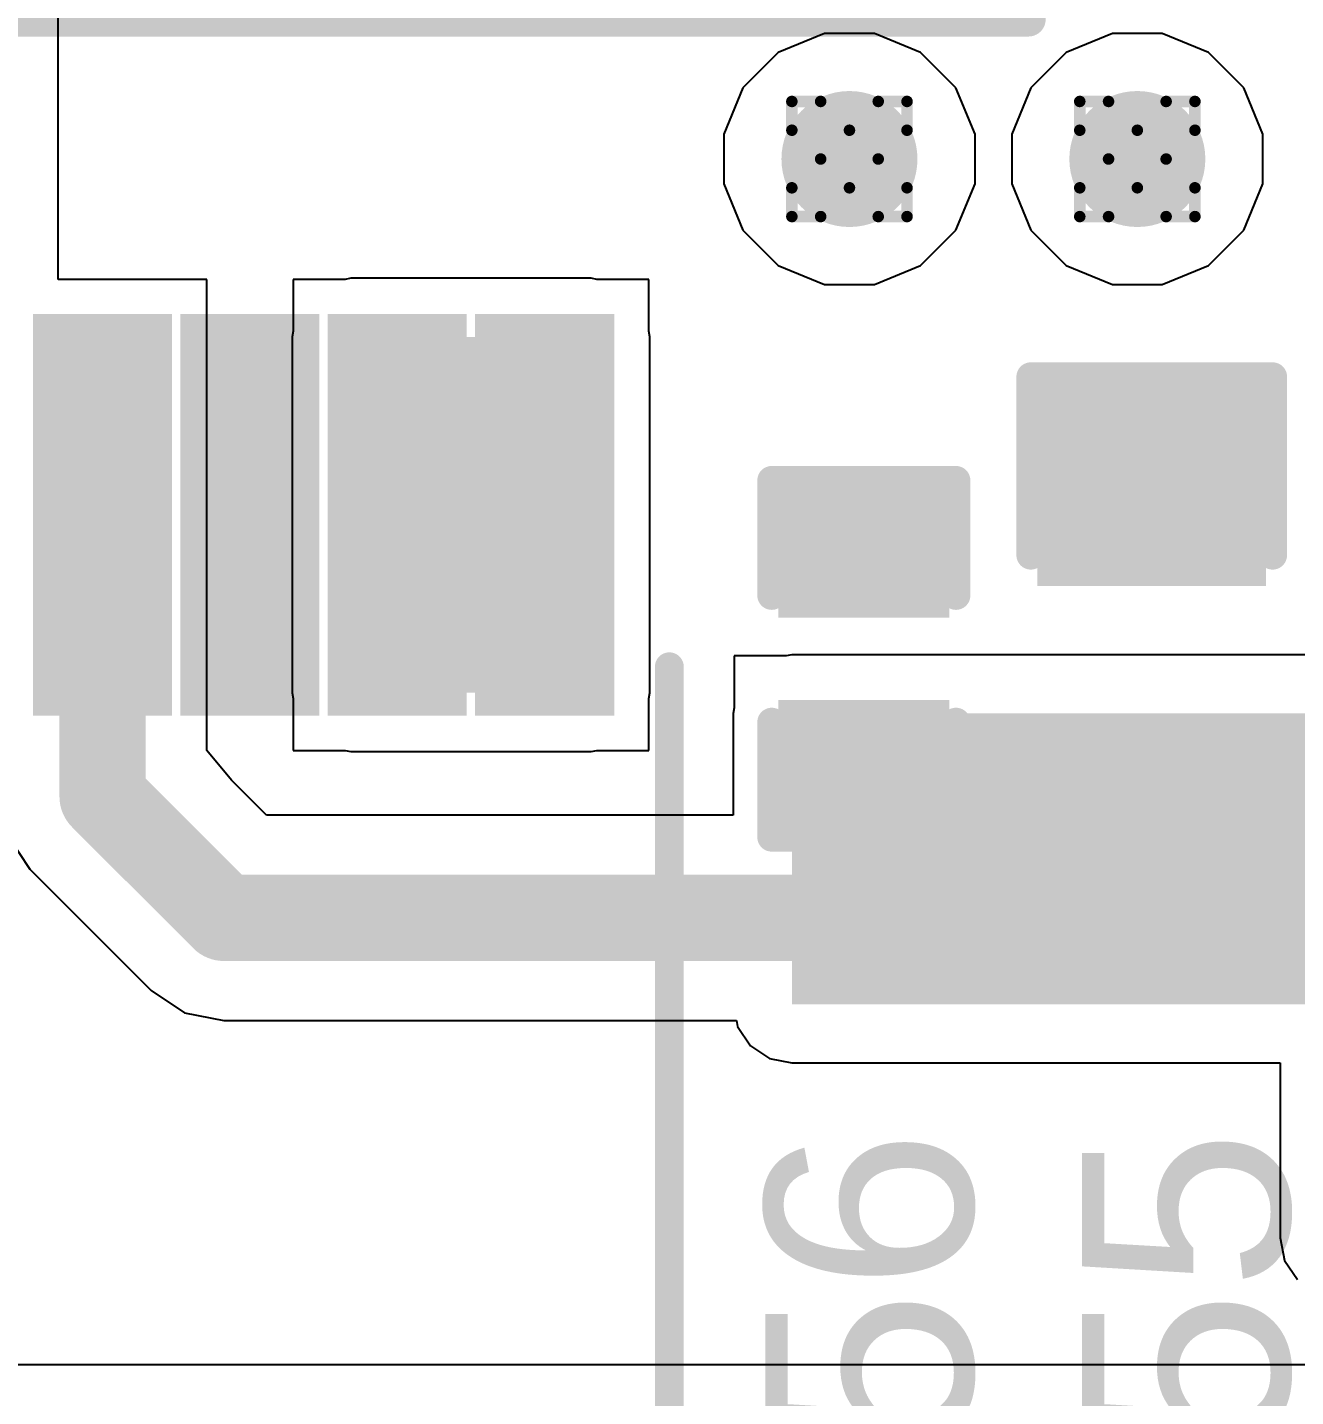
# Model space of a CAD drawing. Header units: inches. Extents: x -11 to 5379, y 0 to 5429.
# Drawn here: x 330.3 to 335.9, y 25.74 to 31.78 of the extents above; entities that cross this region are included whole.
import ezdxf

# ---------------------------------------------------------------- set-up
doc = ezdxf.new("R2010")
doc.units = ezdxf.units.IN
for name, color, linetype in [('Bottom Layer', 5, 'Continuous'), ('Drill Drawing', 1, 'Continuous'), ('GND', 16, 'Continuous'), ('PWR', 76, 'Continuous'), ('Top Layer', 1, 'Continuous'), ('Top Overlay', 2, 'Continuous'), ('Top Paste', 8, 'Continuous'), ('Top Solder', 216, 'Continuous'), ('Via Holes', 16, 'Continuous')]:
    doc.layers.add(name, color=color, linetype=linetype)
doc.styles.add('Arial', font='', dxfattribs={"height": 0.2})
doc.styles.get('Arial').set_extended_font_data('Arial')

# ---------------------------------------------------------------- blocks, each defined once
blk = doc.blocks.new('14_TSSOP_96')
at = {"layer": 'Top Layer'}
for points in [[(2.085, 0.205), (3.655, 0.205), (3.655, -0.205), (2.085, -0.205)], [(2.085, -0.445), (3.655, -0.445), (3.655, -0.855), (2.085, -0.855)], [(2.085, -1.095), (3.655, -1.095), (3.655, -1.505), (2.085, -1.505)], [(2.085, -1.745), (3.655, -1.745), (3.655, -2.155), (2.085, -2.155)]]:
    blk.add_hatch(color=1, dxfattribs=at).paths.add_polyline_path(points)
at = {"layer": 'Top Paste'}
for points in [[(2.085, 0.205), (3.655, 0.205), (3.655, -0.205), (2.085, -0.205)], [(2.085, -0.445), (3.655, -0.445), (3.655, -0.855), (2.085, -0.855)], [(2.085, -1.095), (3.655, -1.095), (3.655, -1.505), (2.085, -1.505)], [(2.085, -1.745), (3.655, -1.745), (3.655, -2.155), (2.085, -2.155)]]:
    blk.add_hatch(color=8, dxfattribs=at).paths.add_polyline_path(points)
at = {"layer": 'Top Solder'}
for points in [[(1.9834, 0.3066), (3.7566, 0.3066), (3.7566, -0.3066), (1.9834, -0.3066)], [(1.9834, -0.3434), (3.7566, -0.3434), (3.7566, -0.9566), (1.9834, -0.9566)], [(1.9834, -0.9934), (3.7566, -0.9934), (3.7566, -1.6066), (1.9834, -1.6066)], [(1.9834, -1.6434), (3.7566, -1.6434), (3.7566, -2.2566), (1.9834, -2.2566)]]:
    blk.add_hatch(color=216, dxfattribs=at).paths.add_polyline_path(points)
at = {"layer": 'Top Overlay'}
blk.add_lwpolyline([(-2.2, -2.5, 0.127, 0.127, 0), (2.2, -2.5, 0.127, 0.127, 0)], format="xyseb", dxfattribs=at)
blk.add_lwpolyline([(2.1683, -2.5, 0.0635, 0.0635, 1), (2.2318, -2.5, 0.0635, 0.0635, 1)], format="xyseb", close=True, dxfattribs=at)
blk = doc.blocks.new('C___0402_579')
at = {"layer": 'Top Layer'}
for points in [[(-0.6985, -0.3175), (-0.6985, 0.3175), (-0.2413, 0.3175), (-0.2413, -0.3175)], [(0.2413, -0.3175), (0.2413, 0.3175), (0.6985, 0.3175), (0.6985, -0.3175)]]:
    blk.add_hatch(color=1, dxfattribs=at).paths.add_polyline_path(points)
at = {"layer": 'Top Paste'}
for points in [[(-0.6985, -0.3175), (-0.6985, 0.3175), (-0.2413, 0.3175), (-0.2413, -0.3175)], [(0.2413, -0.3175), (0.2413, 0.3175), (0.6985, 0.3175), (0.6985, -0.3175)]]:
    blk.add_hatch(color=8, dxfattribs=at).paths.add_polyline_path(points)
at = {"layer": 'Top Solder'}
for points in [[(-0.7585, -0.3775), (-0.7585, 0.3775), (-0.1813, 0.3775), (-0.1813, -0.3775)], [(0.1813, -0.3775), (0.1813, 0.3775), (0.7585, 0.3775), (0.7585, -0.3775)]]:
    blk.add_hatch(color=216, dxfattribs=at).paths.add_polyline_path(points)
at = {"layer": 'Top Overlay'}
for points in [[(-0.7874, 0.4064, 0.127, 0.127, 0), (-0.7874, -0.4064, 0.127, 0.127, 0)], [(-0.7874, 0.4064, 0.127, 0.127, 0), (-0.2794, 0.4064, 0.127, 0.127, 0)], [(0.2794, 0.4064, 0.127, 0.127, 0), (0.7874, 0.4064, 0.127, 0.127, 0)], [(0.7874, 0.4064, 0.127, 0.127, 0), (0.7874, -0.4064, 0.127, 0.127, 0)], [(-0.7874, -0.4064, 0.127, 0.127, 0), (-0.2794, -0.4064, 0.127, 0.127, 0)], [(0.2794, -0.4064, 0.127, 0.127, 0), (0.7874, -0.4064, 0.127, 0.127, 0)]]:
    blk.add_lwpolyline(points, format="xyseb", dxfattribs=at)
for points in [[(-0.8191, 0.4064, 0.0635, 0.0635, 1), (-0.7556, 0.4064, 0.0635, 0.0635, 1)], [(-0.8191, 0.4064, 0.0635, 0.0635, 1), (-0.7556, 0.4064, 0.0635, 0.0635, 1)], [(-0.3111, 0.4064, 0.0635, 0.0635, 1), (-0.2477, 0.4064, 0.0635, 0.0635, 1)], [(0.2477, 0.4064, 0.0635, 0.0635, 1), (0.3111, 0.4064, 0.0635, 0.0635, 1)], [(0.7556, 0.4064, 0.0635, 0.0635, 1), (0.8191, 0.4064, 0.0635, 0.0635, 1)], [(0.7556, 0.4064, 0.0635, 0.0635, 1), (0.8191, 0.4064, 0.0635, 0.0635, 1)], [(-0.8191, -0.4064, 0.0635, 0.0635, 1), (-0.7556, -0.4064, 0.0635, 0.0635, 1)], [(-0.8191, -0.4064, 0.0635, 0.0635, 1), (-0.7556, -0.4064, 0.0635, 0.0635, 1)], [(-0.3111, -0.4064, 0.0635, 0.0635, 1), (-0.2477, -0.4064, 0.0635, 0.0635, 1)], [(0.2477, -0.4064, 0.0635, 0.0635, 1), (0.3111, -0.4064, 0.0635, 0.0635, 1)], [(0.7556, -0.4064, 0.0635, 0.0635, 1), (0.8191, -0.4064, 0.0635, 0.0635, 1)], [(0.7556, -0.4064, 0.0635, 0.0635, 1), (0.8191, -0.4064, 0.0635, 0.0635, 1)]]:
    blk.add_lwpolyline(points, format="xyseb", close=True, dxfattribs=at)
blk = doc.blocks.new('C___0603_580')
at = {"layer": 'Top Layer'}
for points in [[(-0.381, 0.4445), (-0.381, -0.4445), (-1.143, -0.4445), (-1.143, 0.4445)], [(1.143, 0.4445), (1.143, -0.4445), (0.381, -0.4445), (0.381, 0.4445)]]:
    blk.add_hatch(color=1, dxfattribs=at).paths.add_polyline_path(points)
at = {"layer": 'Top Paste'}
for points in [[(-0.381, 0.4445), (-0.381, -0.4445), (-1.143, -0.4445), (-1.143, 0.4445)], [(1.143, 0.4445), (1.143, -0.4445), (0.381, -0.4445), (0.381, 0.4445)]]:
    blk.add_hatch(color=8, dxfattribs=at).paths.add_polyline_path(points)
at = {"layer": 'Top Solder'}
for points in [[(-0.321, 0.5045), (-0.321, -0.5045), (-1.203, -0.5045), (-1.203, 0.5045)], [(1.203, 0.5045), (1.203, -0.5045), (0.321, -0.5045), (0.321, 0.5045)]]:
    blk.add_hatch(color=216, dxfattribs=at).paths.add_polyline_path(points)
at = {"layer": 'Top Overlay'}
for points in [[(-1.2446, 0.5334, 0.127, 0.127, 0), (-1.2446, -0.5334, 0.127, 0.127, 0)], [(-1.2446, 0.5334, 0.127, 0.127, 0), (-0.4572, 0.5334, 0.127, 0.127, 0)], [(0.4572, 0.5334, 0.127, 0.127, 0), (1.2446, 0.5334, 0.127, 0.127, 0)], [(1.2446, 0.5334, 0.127, 0.127, 0), (1.2446, -0.5334, 0.127, 0.127, 0)], [(-1.2446, -0.5334, 0.127, 0.127, 0), (-0.4572, -0.5334, 0.127, 0.127, 0)], [(0.4572, -0.5334, 0.127, 0.127, 0), (1.2446, -0.5334, 0.127, 0.127, 0)]]:
    blk.add_lwpolyline(points, format="xyseb", dxfattribs=at)
for points in [[(-1.2764, 0.5334, 0.0635, 0.0635, 1), (-1.2128, 0.5334, 0.0635, 0.0635, 1)], [(-1.2764, 0.5334, 0.0635, 0.0635, 1), (-1.2128, 0.5334, 0.0635, 0.0635, 1)], [(-0.4889, 0.5334, 0.0635, 0.0635, 1), (-0.4254, 0.5334, 0.0635, 0.0635, 1)], [(0.4254, 0.5334, 0.0635, 0.0635, 1), (0.4889, 0.5334, 0.0635, 0.0635, 1)], [(1.2128, 0.5334, 0.0635, 0.0635, 1), (1.2764, 0.5334, 0.0635, 0.0635, 1)], [(1.2128, 0.5334, 0.0635, 0.0635, 1), (1.2764, 0.5334, 0.0635, 0.0635, 1)], [(-1.2764, -0.5334, 0.0635, 0.0635, 1), (-1.2128, -0.5334, 0.0635, 0.0635, 1)], [(-1.2764, -0.5334, 0.0635, 0.0635, 1), (-1.2128, -0.5334, 0.0635, 0.0635, 1)], [(-0.4889, -0.5334, 0.0635, 0.0635, 1), (-0.4254, -0.5334, 0.0635, 0.0635, 1)], [(0.4254, -0.5334, 0.0635, 0.0635, 1), (0.4889, -0.5334, 0.0635, 0.0635, 1)], [(1.2128, -0.5334, 0.0635, 0.0635, 1), (1.2764, -0.5334, 0.0635, 0.0635, 1)], [(1.2128, -0.5334, 0.0635, 0.0635, 1), (1.2764, -0.5334, 0.0635, 0.0635, 1)]]:
    blk.add_lwpolyline(points, format="xyseb", close=True, dxfattribs=at)
blk = doc.blocks.new('C____C_582')
at = {"layer": 'Top Layer'}
for points in [[(-3.9, 1.5), (-1.5, 1.5), (-1.5, -1.5), (-3.9, -1.5)], [(1.5, 1.5), (3.9, 1.5), (3.9, -1.5), (1.5, -1.5)]]:
    blk.add_hatch(color=1, dxfattribs=at).paths.add_polyline_path(points)
at = {"layer": 'Top Paste'}
for points in [[(-3.9, 1.5), (-1.5, 1.5), (-1.5, -1.5), (-3.9, -1.5)], [(1.5, 1.5), (3.9, 1.5), (3.9, -1.5), (1.5, -1.5)]]:
    blk.add_hatch(color=8, dxfattribs=at).paths.add_polyline_path(points)
at = {"layer": 'Top Solder'}
for points in [[(-4.0016, 1.6016), (-1.3984, 1.6016), (-1.3984, -1.6016), (-4.0016, -1.6016)], [(1.3984, 1.6016), (4.0016, 1.6016), (4.0016, -1.6016), (1.3984, -1.6016)]]:
    blk.add_hatch(color=216, dxfattribs=at).paths.add_polyline_path(points)
at = {"layer": 'Top Overlay'}
for points in [[(-3.0251, 1.75, 0.1524, 0.1524, 0), (3.05, 1.75, 0.1524, 0.1524, 0)], [(-4.4686, -0.229, 0.127, 0.127, 0), (-4.4686, 0.4314, 0.127, 0.127, 0)], [(-4.7988, 0.0758, 0.127, 0.127, 0), (-4.1384, 0.0758, 0.127, 0.127, 0)], [(-3.0251, -1.75, 0.1524, 0.1524, 0), (3.05, -1.75, 0.1524, 0.1524, 0)]]:
    blk.add_lwpolyline(points, format="xyseb", dxfattribs=at)
for points in [[(-3.0632, 1.75, 0.0762, 0.0762, 1), (-2.987, 1.75, 0.0762, 0.0762, 1)], [(3.0119, 1.75, 0.0762, 0.0762, 1), (3.0881, 1.75, 0.0762, 0.0762, 1)], [(-4.5004, 0.4314, 0.0635, 0.0635, 1), (-4.4369, 0.4314, 0.0635, 0.0635, 1)], [(-4.8306, 0.0758, 0.0635, 0.0635, 1), (-4.7671, 0.0758, 0.0635, 0.0635, 1)], [(-4.1702, 0.0758, 0.0635, 0.0635, 1), (-4.1067, 0.0758, 0.0635, 0.0635, 1)], [(-4.5004, -0.229, 0.0635, 0.0635, 1), (-4.4369, -0.229, 0.0635, 0.0635, 1)], [(-3.0632, -1.75, 0.0762, 0.0762, 1), (-2.987, -1.75, 0.0762, 0.0762, 1)], [(3.0119, -1.75, 0.0762, 0.0762, 1), (3.0881, -1.75, 0.0762, 0.0762, 1)]]:
    blk.add_lwpolyline(points, format="xyseb", close=True, dxfattribs=at)

msp = doc.modelspace()

# ---------------------------------------------------------------- hatches: boundary and pattern name
at = {"layer": 'Bottom Layer'}
h = msp.add_hatch(color=5, dxfattribs=at)
edge = h.paths.add_edge_path()
edge.add_arc((333.9307, 31.2039), 0.3, 0, 360)
h = msp.add_hatch(color=5, dxfattribs=at)
edge = h.paths.add_edge_path()
edge.add_arc((335.2007, 31.2039), 0.3, 0, 360)
at = {"layer": 'GND'}
h = msp.add_hatch(color=16, dxfattribs=at)
edge = h.paths.add_edge_path()
edge.add_arc((333.9307, 31.2039), 0.3, 0, 360)
h = msp.add_hatch(color=16, dxfattribs=at)
edge = h.paths.add_edge_path()
edge.add_arc((335.2007, 31.2039), 0.3, 0, 360)
at = {"layer": 'PWR'}
h = msp.add_hatch(color=76, dxfattribs=at)
edge = h.paths.add_edge_path()
edge.add_arc((333.9307, 31.2039), 0.3, 0, 360)
h = msp.add_hatch(color=76, dxfattribs=at)
edge = h.paths.add_edge_path()
edge.add_arc((335.2007, 31.2039), 0.3, 0, 360)
at = {"layer": 'Top Layer'}
h = msp.add_hatch(color=1, dxfattribs=at)
edge = h.paths.add_edge_path()
edge.add_arc((333.9307, 31.2039), 0.3, 0, 360)
h = msp.add_hatch(color=1, dxfattribs=at)
edge = h.paths.add_edge_path()
edge.add_arc((335.2007, 31.2039), 0.3, 0, 360)
for points in [[(331.7312, 28.8486), (332.7912, 28.8486), (332.7912, 30.4186), (331.7312, 30.4186)], [(333.6767, 27.4746), (338.9472, 27.4746), (338.9472, 28.7573), (333.6767, 28.7573)]]:
    msp.add_hatch(color=1, dxfattribs=at).paths.add_polyline_path(points)
at = {"layer": 'Via Holes'}
h = msp.add_hatch(color=7, dxfattribs=at)
edge = h.paths.add_edge_path()
edge.add_arc((333.9307, 31.2039), 0.15, 0, 360)
h = msp.add_hatch(color=7, dxfattribs=at)
edge = h.paths.add_edge_path()
edge.add_arc((335.2007, 31.2039), 0.15, 0, 360)

# ---------------------------------------------------------------- linework, layer by layer
at = {"layer": 'Drill Drawing'}
for points in [[(333.6767, 31.3309, 0.0508, 0.0508, 0), (333.6767, 31.4579, 0.0508, 0.0508, 0)], [(333.6767, 31.4579, 0.0508, 0.0508, 0), (333.8037, 31.4579, 0.0508, 0.0508, 0)], [(333.8037, 31.4579, 0.0508, 0.0508, 0), (333.9307, 31.3309, 0.0508, 0.0508, 0)], [(333.9307, 31.3309, 0.0508, 0.0508, 0), (334.0577, 31.4579, 0.0508, 0.0508, 0)], [(334.0577, 31.4579, 0.0508, 0.0508, 0), (334.1847, 31.4579, 0.0508, 0.0508, 0)], [(334.1847, 31.3309, 0.0508, 0.0508, 0), (334.1847, 31.4579, 0.0508, 0.0508, 0)], [(334.9467, 31.3309, 0.0508, 0.0508, 0), (334.9467, 31.4579, 0.0508, 0.0508, 0)], [(334.9467, 31.4579, 0.0508, 0.0508, 0), (335.0737, 31.4579, 0.0508, 0.0508, 0)], [(335.0737, 31.4579, 0.0508, 0.0508, 0), (335.2007, 31.3309, 0.0508, 0.0508, 0)], [(335.2007, 31.3309, 0.0508, 0.0508, 0), (335.3277, 31.4579, 0.0508, 0.0508, 0)], [(335.3277, 31.4579, 0.0508, 0.0508, 0), (335.4547, 31.4579, 0.0508, 0.0508, 0)], [(335.4547, 31.3309, 0.0508, 0.0508, 0), (335.4547, 31.4579, 0.0508, 0.0508, 0)], [(333.6767, 31.3309, 0.0508, 0.0508, 0), (333.8037, 31.2039, 0.0508, 0.0508, 0)], [(334.0577, 31.2039, 0.0508, 0.0508, 0), (334.1847, 31.3309, 0.0508, 0.0508, 0)], [(334.9467, 31.3309, 0.0508, 0.0508, 0), (335.0737, 31.2039, 0.0508, 0.0508, 0)], [(335.3277, 31.2039, 0.0508, 0.0508, 0), (335.4547, 31.3309, 0.0508, 0.0508, 0)], [(333.6767, 31.0769, 0.0508, 0.0508, 0), (333.8037, 31.2039, 0.0508, 0.0508, 0)], [(334.0577, 31.2039, 0.0508, 0.0508, 0), (334.1847, 31.0769, 0.0508, 0.0508, 0)], [(334.9467, 31.0769, 0.0508, 0.0508, 0), (335.0737, 31.2039, 0.0508, 0.0508, 0)], [(335.3277, 31.2039, 0.0508, 0.0508, 0), (335.4547, 31.0769, 0.0508, 0.0508, 0)], [(333.6767, 30.9499, 0.0508, 0.0508, 0), (333.6767, 31.0769, 0.0508, 0.0508, 0)], [(333.8037, 30.9499, 0.0508, 0.0508, 0), (333.9307, 31.0769, 0.0508, 0.0508, 0)], [(333.9307, 31.0769, 0.0508, 0.0508, 0), (334.0577, 30.9499, 0.0508, 0.0508, 0)], [(334.1847, 30.9499, 0.0508, 0.0508, 0), (334.1847, 31.0769, 0.0508, 0.0508, 0)], [(334.9467, 30.9499, 0.0508, 0.0508, 0), (334.9467, 31.0769, 0.0508, 0.0508, 0)], [(335.0737, 30.9499, 0.0508, 0.0508, 0), (335.2007, 31.0769, 0.0508, 0.0508, 0)], [(335.2007, 31.0769, 0.0508, 0.0508, 0), (335.3277, 30.9499, 0.0508, 0.0508, 0)], [(335.4547, 30.9499, 0.0508, 0.0508, 0), (335.4547, 31.0769, 0.0508, 0.0508, 0)], [(333.6767, 30.9499, 0.0508, 0.0508, 0), (333.8037, 30.9499, 0.0508, 0.0508, 0)], [(334.0577, 30.9499, 0.0508, 0.0508, 0), (334.1847, 30.9499, 0.0508, 0.0508, 0)], [(334.9467, 30.9499, 0.0508, 0.0508, 0), (335.0737, 30.9499, 0.0508, 0.0508, 0)], [(335.3277, 30.9499, 0.0508, 0.0508, 0), (335.4547, 30.9499, 0.0508, 0.0508, 0)]]:
    msp.add_lwpolyline(points, format="xyseb", dxfattribs=at)
for points in [[(333.664, 31.4579, 0.0254, 0.0254, 1), (333.6894, 31.4579, 0.0254, 0.0254, 1)], [(333.664, 31.4579, 0.0254, 0.0254, 1), (333.6894, 31.4579, 0.0254, 0.0254, 1)], [(333.791, 31.4579, 0.0254, 0.0254, 1), (333.8164, 31.4579, 0.0254, 0.0254, 1)], [(333.791, 31.4579, 0.0254, 0.0254, 1), (333.8164, 31.4579, 0.0254, 0.0254, 1)], [(334.045, 31.4579, 0.0254, 0.0254, 1), (334.0704, 31.4579, 0.0254, 0.0254, 1)], [(334.045, 31.4579, 0.0254, 0.0254, 1), (334.0704, 31.4579, 0.0254, 0.0254, 1)], [(334.172, 31.4579, 0.0254, 0.0254, 1), (334.1974, 31.4579, 0.0254, 0.0254, 1)], [(334.172, 31.4579, 0.0254, 0.0254, 1), (334.1974, 31.4579, 0.0254, 0.0254, 1)], [(334.934, 31.4579, 0.0254, 0.0254, 1), (334.9594, 31.4579, 0.0254, 0.0254, 1)], [(334.934, 31.4579, 0.0254, 0.0254, 1), (334.9594, 31.4579, 0.0254, 0.0254, 1)], [(335.061, 31.4579, 0.0254, 0.0254, 1), (335.0864, 31.4579, 0.0254, 0.0254, 1)], [(335.061, 31.4579, 0.0254, 0.0254, 1), (335.0864, 31.4579, 0.0254, 0.0254, 1)], [(335.315, 31.4579, 0.0254, 0.0254, 1), (335.3404, 31.4579, 0.0254, 0.0254, 1)], [(335.315, 31.4579, 0.0254, 0.0254, 1), (335.3404, 31.4579, 0.0254, 0.0254, 1)], [(335.442, 31.4579, 0.0254, 0.0254, 1), (335.4674, 31.4579, 0.0254, 0.0254, 1)], [(335.442, 31.4579, 0.0254, 0.0254, 1), (335.4674, 31.4579, 0.0254, 0.0254, 1)], [(333.664, 31.3309, 0.0254, 0.0254, 1), (333.6894, 31.3309, 0.0254, 0.0254, 1)], [(333.664, 31.3309, 0.0254, 0.0254, 1), (333.6894, 31.3309, 0.0254, 0.0254, 1)], [(333.918, 31.3309, 0.0254, 0.0254, 1), (333.9434, 31.3309, 0.0254, 0.0254, 1)], [(333.918, 31.3309, 0.0254, 0.0254, 1), (333.9434, 31.3309, 0.0254, 0.0254, 1)], [(334.172, 31.3309, 0.0254, 0.0254, 1), (334.1974, 31.3309, 0.0254, 0.0254, 1)], [(334.172, 31.3309, 0.0254, 0.0254, 1), (334.1974, 31.3309, 0.0254, 0.0254, 1)], [(334.934, 31.3309, 0.0254, 0.0254, 1), (334.9594, 31.3309, 0.0254, 0.0254, 1)], [(334.934, 31.3309, 0.0254, 0.0254, 1), (334.9594, 31.3309, 0.0254, 0.0254, 1)], [(335.188, 31.3309, 0.0254, 0.0254, 1), (335.2134, 31.3309, 0.0254, 0.0254, 1)], [(335.188, 31.3309, 0.0254, 0.0254, 1), (335.2134, 31.3309, 0.0254, 0.0254, 1)], [(335.442, 31.3309, 0.0254, 0.0254, 1), (335.4674, 31.3309, 0.0254, 0.0254, 1)], [(335.442, 31.3309, 0.0254, 0.0254, 1), (335.4674, 31.3309, 0.0254, 0.0254, 1)], [(333.791, 31.2039, 0.0254, 0.0254, 1), (333.8164, 31.2039, 0.0254, 0.0254, 1)], [(333.791, 31.2039, 0.0254, 0.0254, 1), (333.8164, 31.2039, 0.0254, 0.0254, 1)], [(334.045, 31.2039, 0.0254, 0.0254, 1), (334.0704, 31.2039, 0.0254, 0.0254, 1)], [(334.045, 31.2039, 0.0254, 0.0254, 1), (334.0704, 31.2039, 0.0254, 0.0254, 1)], [(335.061, 31.2039, 0.0254, 0.0254, 1), (335.0864, 31.2039, 0.0254, 0.0254, 1)], [(335.061, 31.2039, 0.0254, 0.0254, 1), (335.0864, 31.2039, 0.0254, 0.0254, 1)], [(335.315, 31.2039, 0.0254, 0.0254, 1), (335.3404, 31.2039, 0.0254, 0.0254, 1)], [(335.315, 31.2039, 0.0254, 0.0254, 1), (335.3404, 31.2039, 0.0254, 0.0254, 1)], [(333.664, 31.0769, 0.0254, 0.0254, 1), (333.6894, 31.0769, 0.0254, 0.0254, 1)], [(333.664, 31.0769, 0.0254, 0.0254, 1), (333.6894, 31.0769, 0.0254, 0.0254, 1)], [(333.918, 31.0769, 0.0254, 0.0254, 1), (333.9434, 31.0769, 0.0254, 0.0254, 1)], [(333.918, 31.0769, 0.0254, 0.0254, 1), (333.9434, 31.0769, 0.0254, 0.0254, 1)], [(334.172, 31.0769, 0.0254, 0.0254, 1), (334.1974, 31.0769, 0.0254, 0.0254, 1)], [(334.172, 31.0769, 0.0254, 0.0254, 1), (334.1974, 31.0769, 0.0254, 0.0254, 1)], [(334.934, 31.0769, 0.0254, 0.0254, 1), (334.9594, 31.0769, 0.0254, 0.0254, 1)], [(334.934, 31.0769, 0.0254, 0.0254, 1), (334.9594, 31.0769, 0.0254, 0.0254, 1)], [(335.188, 31.0769, 0.0254, 0.0254, 1), (335.2134, 31.0769, 0.0254, 0.0254, 1)], [(335.188, 31.0769, 0.0254, 0.0254, 1), (335.2134, 31.0769, 0.0254, 0.0254, 1)], [(335.442, 31.0769, 0.0254, 0.0254, 1), (335.4674, 31.0769, 0.0254, 0.0254, 1)], [(335.442, 31.0769, 0.0254, 0.0254, 1), (335.4674, 31.0769, 0.0254, 0.0254, 1)], [(333.664, 30.9499, 0.0254, 0.0254, 1), (333.6894, 30.9499, 0.0254, 0.0254, 1)], [(333.664, 30.9499, 0.0254, 0.0254, 1), (333.6894, 30.9499, 0.0254, 0.0254, 1)], [(333.791, 30.9499, 0.0254, 0.0254, 1), (333.8164, 30.9499, 0.0254, 0.0254, 1)], [(333.791, 30.9499, 0.0254, 0.0254, 1), (333.8164, 30.9499, 0.0254, 0.0254, 1)], [(334.045, 30.9499, 0.0254, 0.0254, 1), (334.0704, 30.9499, 0.0254, 0.0254, 1)], [(334.045, 30.9499, 0.0254, 0.0254, 1), (334.0704, 30.9499, 0.0254, 0.0254, 1)], [(334.172, 30.9499, 0.0254, 0.0254, 1), (334.1974, 30.9499, 0.0254, 0.0254, 1)], [(334.172, 30.9499, 0.0254, 0.0254, 1), (334.1974, 30.9499, 0.0254, 0.0254, 1)], [(334.934, 30.9499, 0.0254, 0.0254, 1), (334.9594, 30.9499, 0.0254, 0.0254, 1)], [(334.934, 30.9499, 0.0254, 0.0254, 1), (334.9594, 30.9499, 0.0254, 0.0254, 1)], [(335.061, 30.9499, 0.0254, 0.0254, 1), (335.0864, 30.9499, 0.0254, 0.0254, 1)], [(335.061, 30.9499, 0.0254, 0.0254, 1), (335.0864, 30.9499, 0.0254, 0.0254, 1)], [(335.315, 30.9499, 0.0254, 0.0254, 1), (335.3404, 30.9499, 0.0254, 0.0254, 1)], [(335.315, 30.9499, 0.0254, 0.0254, 1), (335.3404, 30.9499, 0.0254, 0.0254, 1)], [(335.442, 30.9499, 0.0254, 0.0254, 1), (335.4674, 30.9499, 0.0254, 0.0254, 1)], [(335.442, 30.9499, 0.0254, 0.0254, 1), (335.4674, 30.9499, 0.0254, 0.0254, 1)]]:
    msp.add_lwpolyline(points, format="xyseb", close=True, dxfattribs=at)
at = {"layer": 'PWR'}
for p, q in [((333.8205, 31.7579), (333.6169, 31.6736)), ((334.0409, 31.7579), (333.8205, 31.7579)), ((334.2445, 31.6736), (334.0409, 31.7579)), ((335.0905, 31.7579), (334.8869, 31.6736)), ((335.3109, 31.7579), (335.0905, 31.7579)), ((335.5145, 31.6736), (335.3109, 31.7579)), ((333.6169, 31.6736), (333.4611, 31.5177)), ((334.4004, 31.5177), (334.2445, 31.6736)), ((334.8869, 31.6736), (334.7311, 31.5177)), ((335.6704, 31.5177), (335.5145, 31.6736)), ((333.4611, 31.5177), (333.3767, 31.3141)), ((334.4847, 31.3141), (334.4004, 31.5177)), ((334.7311, 31.5177), (334.6467, 31.3141)), ((335.7547, 31.3141), (335.6704, 31.5177)), ((333.3767, 31.3141), (333.3767, 31.0937)), ((334.4847, 31.0937), (334.4847, 31.3141)), ((334.6467, 31.3141), (334.6467, 31.0937)), ((335.7547, 31.0937), (335.7547, 31.3141)), ((333.3767, 31.0937), (333.4611, 30.8901)), ((334.4004, 30.8901), (334.4847, 31.0937)), ((334.6467, 31.0937), (334.7311, 30.8901)), ((335.6704, 30.8901), (335.7547, 31.0937)), ((333.4611, 30.8901), (333.6169, 30.7342)), ((334.2445, 30.7342), (334.4004, 30.8901)), ((334.7311, 30.8901), (334.8869, 30.7342)), ((335.5145, 30.7342), (335.6704, 30.8901)), ((333.6169, 30.7342), (333.8205, 30.6499)), ((334.0409, 30.6499), (334.2445, 30.7342)), ((334.8869, 30.7342), (335.0905, 30.6499)), ((335.3109, 30.6499), (335.5145, 30.7342)), ((333.8205, 30.6499), (334.0409, 30.6499)), ((335.0905, 30.6499), (335.3109, 30.6499)), ((338.582, 25.8826), (323.088, 25.8826))]:
    msp.add_line(p, q, dxfattribs=at)
at = {"layer": 'Top Layer'}
for p, q in [((330.4394, 30.6726), (330.4394, 32.2546)), ((331.0952, 30.6726), (330.4394, 30.6726)), ((331.0952, 28.5946), (331.0952, 30.6726)), ((331.7062, 30.6726), (331.4772, 30.6726)), ((331.4772, 30.6726), (331.4772, 30.4436)), ((331.7312, 30.6775), (331.7062, 30.6726)), ((332.7912, 30.6775), (331.7312, 30.6775)), ((332.8163, 30.6726), (332.7912, 30.6775)), ((333.0452, 30.6726), (332.8163, 30.6726)), ((333.0452, 30.4436), (333.0452, 30.6726)), ((331.4772, 30.4436), (331.4723, 30.4186)), ((331.4723, 30.4186), (331.4723, 28.8486)), ((333.0502, 30.4186), (333.0452, 30.4436)), ((333.0502, 28.8486), (333.0502, 30.4186)), ((333.6517, 29.0113), (333.4227, 29.0113)), ((333.4227, 29.0113), (333.4227, 28.7823)), ((333.6767, 29.0162), (333.6517, 29.0113)), ((338.9472, 29.0162), (333.6767, 29.0162)), ((331.4723, 28.8486), (331.4772, 28.8235)), ((331.4772, 28.8235), (331.4772, 28.5946)), ((333.0452, 28.8235), (333.0502, 28.8486)), ((333.0452, 28.5946), (333.0452, 28.8235)), ((333.4227, 28.7823), (333.4178, 28.7573)), ((333.4178, 28.7573), (333.4178, 28.3088)), ((331.2054, 28.4624), (331.0952, 28.5946)), ((331.4772, 28.5946), (331.7062, 28.5946)), ((331.7062, 28.5946), (331.7312, 28.5896)), ((331.7312, 28.5896), (332.7912, 28.5896)), ((332.7912, 28.5896), (332.8163, 28.5946)), ((332.8163, 28.5946), (333.0452, 28.5946)), ((331.359, 28.3088), (331.2054, 28.4624)), ((333.4178, 28.3088), (331.359, 28.3088)), ((330.2175, 28.2171), (330.3158, 28.0701)), ((330.3158, 28.0701), (330.8508, 27.5351)), ((330.8508, 27.5351), (330.8508, 27.5351)), ((330.8508, 27.5351), (330.9978, 27.4368)), ((330.9978, 27.4368), (331.1713, 27.4024)), ((331.1713, 27.4024), (333.4321, 27.4024)), ((333.4321, 27.4024), (333.4375, 27.3755)), ((333.4375, 27.3755), (333.4936, 27.2914)), ((333.4936, 27.2914), (333.5776, 27.2353)), ((333.5776, 27.2353), (333.6767, 27.2156)), ((333.6767, 27.2156), (335.8308, 27.2156)), ((335.8308, 27.2156), (335.8308, 26.4431)), ((335.8308, 26.4431), (335.8505, 26.344)), ((335.8505, 26.344), (335.9066, 26.2599))]:
    msp.add_line(p, q, dxfattribs=at)
for points in [[(330.6362, 28.3906, 0.381, 0.381, 0), (330.6362, 29.6336, 0.381, 0.381, 0)], [(330.6362, 28.3906, 0.381, 0.381, 0), (331.1713, 27.8556, 0.381, 0.381, 0)], [(331.1713, 27.8556, 0.381, 0.381, 0), (334.3702, 27.8556, 0.381, 0.381, 0)]]:
    msp.add_lwpolyline(points, format="xyseb", dxfattribs=at)
for points in [[(330.541, 29.6336, 0.1905, 0.1905, 1), (330.7315, 29.6336, 0.1905, 0.1905, 1)], [(330.541, 28.3906, 0.1905, 0.1905, 1), (330.7315, 28.3906, 0.1905, 0.1905, 1)], [(330.541, 28.3906, 0.1905, 0.1905, 1), (330.7315, 28.3906, 0.1905, 0.1905, 1)], [(331.076, 27.8556, 0.1905, 0.1905, 1), (331.2665, 27.8556, 0.1905, 0.1905, 1)], [(331.076, 27.8556, 0.1905, 0.1905, 1), (331.2665, 27.8556, 0.1905, 0.1905, 1)], [(334.275, 27.8556, 0.1905, 0.1905, 1), (334.4655, 27.8556, 0.1905, 0.1905, 1)]]:
    msp.add_lwpolyline(points, format="xyseb", close=True, dxfattribs=at)

# ---------------------------------------------------------------- block references
msp.add_blockref('C____C_582', (331.6702, 33.5706))
at = {"rotation": 90}
for name, p in [('14_TSSOP_96', (330.6362, 26.7636)), ('C___0603_580', (335.2642, 28.9986)), ('C___0402_579', (333.9942, 28.9986))]:
    msp.add_blockref(name, p, dxfattribs=at)

# ---------------------------------------------------------------- texts
at = {"layer": 'Top Overlay', "style": 'Arial'}
for s, p in [('C156', (334.4737, 23.8686)), ('C155', (335.8707, 23.8686))]:
    msp.add_text(s, height=0.9144, rotation=90, dxfattribs=at).set_placement(p)

doc.saveas('drawing.dxf')
